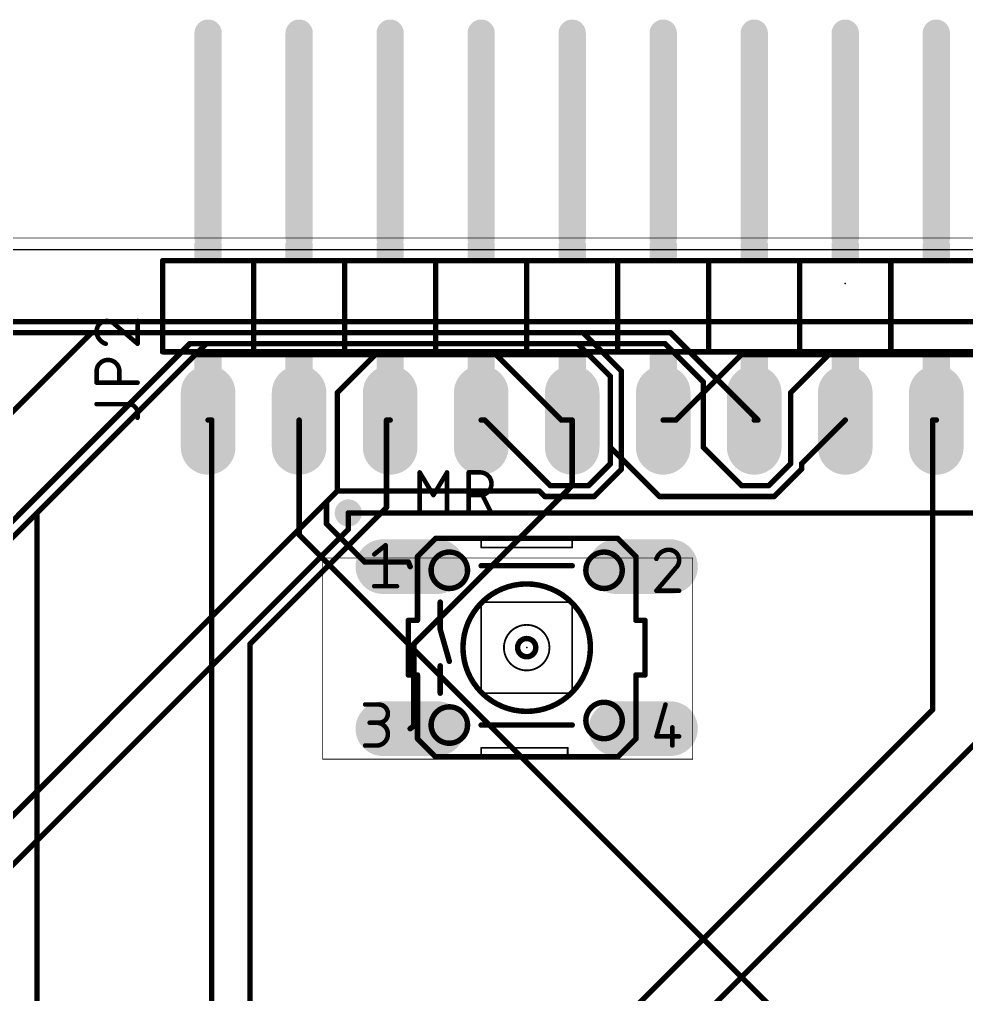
# Model space of a CAD drawing. Extents: x 8 to 150, y -13 to 106.
# Drawn here: x 102.69 to 129.11, y 79.22 to 106.43 of the extents above; entities that cross this region are included whole.
import ezdxf

# ---------------------------------------------------------------- set-up
doc = ezdxf.new("R2010")
doc.units = 0
for name, color, linetype in [('1', 22, 'CONTINUOUS'), ('16', 175, 'CONTINUOUS'), ('17', 82, 'CONTINUOUS'), ('18', 82, 'CONTINUOUS'), ('20', 30, 'CONTINUOUS'), ('21', 253, 'CONTINUOUS'), ('23', 7, 'CONTINUOUS'), ('25', 253, 'CONTINUOUS'), ('49', 253, 'CONTINUOUS'), ('51', 253, 'CONTINUOUS')]:
    doc.layers.add(name, color=color, linetype=linetype)

# ---------------------------------------------------------------- blocks, each defined once
blk = doc.blocks.new('RECT')
blk.add_solid([(-0.5, -0.5), (0.5, -0.5), (-0.5, 0.5), (0.5, 0.5)])
blk = doc.blocks.new('LONGP100')
at = {"const_width": 1}
blk.add_lwpolyline([(-0.5, 0), (0.5, 0)], dxfattribs=at)
at = {"const_width": 0.5}
for points in [[(-0.5, 0.25, 1), (-0.5, -0.25)], [(0.5, -0.25, 1), (0.5, 0.25)]]:
    blk.add_lwpolyline(points, format="xyb", dxfattribs=at)
blk = doc.blocks.new('ROUNDV')
at = {"const_width": 0.5}
blk.add_lwpolyline([(0, -0.25, 1), (0, 0.25, 1), (0, -0.25)], format="xyb", dxfattribs=at)

msp = doc.modelspace()

# ---------------------------------------------------------------- linework, layer by layer
at = {"layer": '1', "const_width": 0.1524}
for points in [[(29.2608, 97.9932), (135.3312, 97.9932)], [(104.6988, 97.6884), (93.726, 86.7156)], [(120.8532, 97.6884), (104.6988, 97.6884)], [(123.2916, 95.25), (120.8532, 97.6884)], [(97.8408, 87.3252), (107.8992, 97.3836)], [(107.8992, 97.3836), (120.7008, 97.3836)], [(120.7008, 97.3836), (121.7676, 96.3168)], [(111.5568, 96.012), (112.6236, 97.0788)], [(112.6236, 97.0788), (118.5672, 97.0788)], [(118.5672, 97.0788), (119.1768, 96.4692)], [(124.206, 96.012), (125.2728, 97.0788)], [(125.2728, 97.0788), (133.9596, 97.0788)], [(119.1768, 96.4692), (119.1768, 94.488)], [(121.7676, 96.3168), (121.7676, 94.488)], [(111.5568, 93.2688), (111.5568, 96.012)], [(124.206, 94.0308), (124.206, 96.012)], [(112.9284, 92.8116), (112.9284, 95.25)], [(112.9284, 95.25), (113.03, 95.25)], [(118.11, 95.25), (118.11, 93.4212)], [(123.2916, 95.25), (123.19, 95.25)], [(124.5108, 94.0308), (125.73, 95.25)], [(128.1684, 87.1728), (128.1684, 95.25)], [(128.1684, 95.25), (128.27, 95.25)], [(119.1768, 94.488), (120.5484, 93.1164)], [(121.7676, 94.488), (122.8344, 93.4212)], [(123.5964, 93.4212), (124.206, 94.0308)], [(123.7488, 93.1164), (124.5108, 93.8784)], [(124.5108, 93.8784), (124.5108, 94.0308)], [(87.1728, 68.8848), (111.5568, 93.2688)], [(118.11, 93.4212), (113.6904, 89.0016)], [(122.8344, 93.4212), (123.5964, 93.4212)], [(120.5484, 93.1164), (123.7488, 93.1164)], [(109.1184, 89.0016), (112.9284, 92.8116)], [(111.8616, 92.202), (111.8616, 92.6592)], [(99.6696, 80.01), (111.8616, 92.202)], [(109.1184, 57.3024), (109.1184, 89.0016)], [(113.6904, 89.0016), (113.6904, 86.7156)], [(114.3, 71.1708), (130.7592, 87.63)], [(109.728, 68.7324), (128.1684, 87.1728)], [(113.6904, 86.7156), (113.5888, 86.6394)]]:
    msp.add_lwpolyline(points, dxfattribs=at)
at = {"layer": '1', "const_width": 0.0762}
for points in [[(104.6988, 97.7265, 1), (104.6988, 97.6503)], [(104.7257, 97.6615, 1), (104.6719, 97.7153)], [(120.8801, 97.7153, 1), (120.8263, 97.6615)], [(120.8532, 97.6503, 1), (120.8532, 97.7265)], [(107.8992, 97.4217, 1), (107.8992, 97.3455)], [(107.9261, 97.3567, 1), (107.8723, 97.4105)], [(120.7277, 97.4105, 1), (120.6739, 97.3567)], [(120.7008, 97.3455, 1), (120.7008, 97.4217)], [(112.6236, 97.1169, 1), (112.6236, 97.0407)], [(112.6505, 97.0519, 1), (112.5967, 97.1057)], [(118.5941, 97.1057, 1), (118.5403, 97.0519)], [(118.5672, 97.0407, 1), (118.5672, 97.1169)], [(125.2728, 97.1169, 1), (125.2728, 97.0407)], [(125.2997, 97.0519, 1), (125.2459, 97.1057)], [(119.2149, 96.4692, 1), (119.1387, 96.4692)], [(119.1499, 96.4423, 1), (119.2037, 96.4961)], [(121.8057, 96.3168, 1), (121.7295, 96.3168)], [(121.7407, 96.2899, 1), (121.7945, 96.3437)], [(111.5949, 96.012, 1), (111.5187, 96.012)], [(111.5299, 96.0389, 1), (111.5837, 95.9851)], [(124.2441, 96.012, 1), (124.1679, 96.012)], [(124.1791, 96.0389, 1), (124.2329, 95.9851)], [(112.9665, 95.25, 1), (112.8903, 95.25)], [(112.9284, 95.2881, 1), (112.9284, 95.2119)], [(113.03, 95.2119, 1), (113.03, 95.2881)], [(118.1481, 95.25, 1), (118.0719, 95.25)], [(123.19, 95.2881, 1), (123.19, 95.2119)], [(123.2647, 95.2231, 1), (123.3185, 95.2769)], [(123.2916, 95.2119, 1), (123.2916, 95.2881)], [(125.7569, 95.2231, 1), (125.7031, 95.2769)], [(128.2065, 95.25, 1), (128.1303, 95.25)], [(128.1684, 95.2881, 1), (128.1684, 95.2119)], [(128.27, 95.2119, 1), (128.27, 95.2881)], [(119.1387, 94.488, 1), (119.2149, 94.488)], [(119.2037, 94.5149, 1), (119.1499, 94.4611)], [(121.7295, 94.488, 1), (121.8057, 94.488)], [(121.7945, 94.5149, 1), (121.7407, 94.4611)], [(124.1679, 94.0308, 1), (124.2441, 94.0308)], [(124.2329, 94.0039, 1), (124.1791, 94.0577)], [(124.5489, 94.0308, 1), (124.4727, 94.0308)], [(124.4727, 93.8784, 1), (124.5489, 93.8784)], [(124.4839, 94.0577, 1), (124.5377, 94.0039)], [(124.5377, 93.8515, 1), (124.4839, 93.9053)], [(111.5837, 93.2419, 1), (111.5299, 93.2957)], [(118.0719, 93.4212, 1), (118.1481, 93.4212)], [(118.1369, 93.3943, 1), (118.0831, 93.4481)], [(122.8344, 93.4593, 1), (122.8344, 93.3831)], [(122.8075, 93.3943, 1), (122.8613, 93.4481)], [(123.5695, 93.4481, 1), (123.6233, 93.3943)], [(123.5964, 93.3831, 1), (123.5964, 93.4593)], [(111.5187, 93.2688, 1), (111.5949, 93.2688)], [(120.5484, 93.1545, 1), (120.5484, 93.0783)], [(120.5215, 93.0895, 1), (120.5753, 93.1433)], [(123.7219, 93.1433, 1), (123.7757, 93.0895)], [(123.7488, 93.0783, 1), (123.7488, 93.1545)], [(112.8903, 92.8116, 1), (112.9665, 92.8116)], [(112.9553, 92.7847, 1), (112.9015, 92.8385)], [(111.8997, 92.6592, 1), (111.8235, 92.6592)], [(111.8235, 92.202, 1), (111.8997, 92.202)], [(111.8885, 92.1751, 1), (111.8347, 92.2289)], [(109.1565, 89.0016, 1), (109.0803, 89.0016)], [(109.0915, 89.0285, 1), (109.1453, 88.9747)], [(113.7285, 89.0016, 1), (113.6523, 89.0016)], [(113.6635, 89.0285, 1), (113.7173, 88.9747)], [(128.1303, 87.1728, 1), (128.2065, 87.1728)], [(128.1953, 87.1459, 1), (128.1415, 87.1997)], [(113.7133, 86.6851, 1), (113.6675, 86.7461)], [(113.5659, 86.6699, 1), (113.6117, 86.6089)], [(113.6523, 86.7156, 1), (113.7285, 86.7156)]]:
    msp.add_lwpolyline(points, format="xyb", dxfattribs=at)
at = {"layer": '16', "const_width": 0.1524}
for points in [[(23.9268, 97.6884), (118.4148, 97.6884)], [(118.4148, 97.6884), (119.4816, 96.6216)], [(99.06, 89.0016), (107.442, 97.3836)], [(107.442, 97.3836), (118.2624, 97.3836)], [(118.2624, 97.3836), (119.1768, 96.4692)], [(103.1748, 92.6592), (107.5944, 97.0788)], [(107.5944, 97.0788), (115.9764, 97.0788)], [(115.9764, 97.0788), (117.8052, 95.25)], [(122.8344, 97.0788), (121.0056, 95.25)], [(143.8656, 97.0788), (122.8344, 97.0788)], [(119.4816, 96.6216), (119.4816, 93.8784)], [(119.1768, 96.4692), (119.1768, 94.0308)], [(108.0516, 95.25), (107.95, 95.25)], [(108.0516, 70.7136), (108.0516, 95.25)], [(110.49, 92.0496), (110.49, 95.25)], [(115.6716, 95.25), (115.57, 95.25)], [(117.5004, 93.4212), (115.6716, 95.25)], [(117.8052, 95.25), (118.11, 95.25)], [(121.0056, 95.25), (120.65, 95.25)], [(119.1768, 94.0308), (118.5672, 93.4212)], [(119.4816, 93.8784), (118.7196, 93.1164)], [(111.5568, 93.2688), (111.252, 92.964)], [(117.1956, 93.2688), (111.5568, 93.2688)], [(117.348, 93.1164), (117.1956, 93.2688)], [(118.5672, 93.4212), (117.5004, 93.4212)], [(111.252, 92.964), (111.252, 92.3544)], [(118.7196, 93.1164), (117.348, 93.1164)], [(103.1748, 72.9996), (103.1748, 92.6592)], [(111.8616, 92.6592), (140.8176, 92.6592)], [(111.252, 92.3544), (112.3188, 91.2876)], [(131.3688, 71.1708), (110.49, 92.0496)], [(112.3188, 91.2876), (113.538, 91.2876)], [(113.538, 91.2876), (113.5888, 91.1606)]]:
    msp.add_lwpolyline(points, dxfattribs=at)
at = {"layer": '16', "const_width": 0.0762}
for points in [[(118.4417, 97.7153, 1), (118.3879, 97.6615)], [(118.4148, 97.6503, 1), (118.4148, 97.7265)], [(107.442, 97.4217, 1), (107.442, 97.3455)], [(107.4689, 97.3567, 1), (107.4151, 97.4105)], [(118.2893, 97.4105, 1), (118.2355, 97.3567)], [(118.2624, 97.3455, 1), (118.2624, 97.4217)], [(107.5944, 97.1169, 1), (107.5944, 97.0407)], [(107.6213, 97.0519, 1), (107.5675, 97.1057)], [(116.0033, 97.1057, 1), (115.9495, 97.0519)], [(115.9764, 97.0407, 1), (115.9764, 97.1169)], [(122.8344, 97.1169, 1), (122.8344, 97.0407)], [(122.8613, 97.0519, 1), (122.8075, 97.1057)], [(119.5197, 96.6216, 1), (119.4435, 96.6216)], [(119.4547, 96.5947, 1), (119.5085, 96.6485)], [(119.2149, 96.4692, 1), (119.1387, 96.4692)], [(119.1499, 96.4423, 1), (119.2037, 96.4961)], [(107.95, 95.2881, 1), (107.95, 95.2119)], [(108.0897, 95.25, 1), (108.0135, 95.25)], [(108.0516, 95.2119, 1), (108.0516, 95.2881)], [(110.5281, 95.25, 1), (110.4519, 95.25)], [(115.57, 95.2881, 1), (115.57, 95.2119)], [(115.6985, 95.2769, 1), (115.6447, 95.2231)], [(115.6716, 95.2119, 1), (115.6716, 95.2881)], [(117.8052, 95.2881, 1), (117.8052, 95.2119)], [(117.7783, 95.2231, 1), (117.8321, 95.2769)], [(118.11, 95.2119, 1), (118.11, 95.2881)], [(120.65, 95.2881, 1), (120.65, 95.2119)], [(120.9787, 95.2769, 1), (121.0325, 95.2231)], [(121.0056, 95.2119, 1), (121.0056, 95.2881)], [(119.1387, 94.0308, 1), (119.2149, 94.0308)], [(119.2037, 94.0039, 1), (119.1499, 94.0577)], [(119.4435, 93.8784, 1), (119.5197, 93.8784)], [(119.5085, 93.8515, 1), (119.4547, 93.9053)], [(111.5568, 93.3069, 1), (111.5568, 93.2307)], [(111.5837, 93.2419, 1), (111.5299, 93.2957)], [(117.2225, 93.2957, 1), (117.1687, 93.2419)], [(117.1956, 93.2307, 1), (117.1956, 93.3069)], [(117.5004, 93.4593, 1), (117.5004, 93.3831)], [(117.4735, 93.3943, 1), (117.5273, 93.4481)], [(118.5403, 93.4481, 1), (118.5941, 93.3943)], [(118.5672, 93.3831, 1), (118.5672, 93.4593)], [(111.2901, 92.964, 1), (111.2139, 92.964)], [(117.348, 93.1545, 1), (117.348, 93.0783)], [(117.3211, 93.0895, 1), (117.3749, 93.1433)], [(118.6927, 93.1433, 1), (118.7465, 93.0895)], [(118.7196, 93.0783, 1), (118.7196, 93.1545)], [(111.2251, 92.9909, 1), (111.2789, 92.9371)], [(103.2129, 92.6592, 1), (103.1367, 92.6592)], [(103.1479, 92.6861, 1), (103.2017, 92.6323)], [(111.8616, 92.6973, 1), (111.8616, 92.6211)], [(111.2139, 92.3544, 1), (111.2901, 92.3544)], [(111.2789, 92.3813, 1), (111.2251, 92.3275)], [(110.4519, 92.0496, 1), (110.5281, 92.0496)], [(110.5169, 92.0765, 1), (110.4631, 92.0227)], [(112.3188, 91.3257, 1), (112.3188, 91.2495)], [(112.2919, 91.2607, 1), (112.3457, 91.3145)], [(113.5734, 91.3017, 1), (113.5026, 91.2735)], [(113.538, 91.2495, 1), (113.538, 91.3257)], [(113.5534, 91.1465, 1), (113.6242, 91.1747)]]:
    msp.add_lwpolyline(points, format="xyb", dxfattribs=at)
at = {"layer": '20', "const_width": 0.025}
msp.add_lwpolyline([(147.988, 100.33), (11.1709, 100.33)], dxfattribs=at)
at = {"layer": '21'}
for points, const_width in [([(107.95, 106.045), (107.95, 100.33)], 0.762), ([(110.49, 106.045), (110.49, 100.33)], 0.762), ([(113.03, 106.045), (113.03, 100.33)], 0.762), ([(115.57, 106.045), (115.57, 100.33)], 0.762), ([(118.11, 106.045), (118.11, 100.33)], 0.762), ([(120.65, 106.045), (120.65, 100.33)], 0.762), ([(123.19, 106.045), (123.19, 100.33)], 0.762), ([(125.73, 106.045), (125.73, 100.33)], 0.762), ([(128.27, 106.045), (128.27, 100.33)], 0.762), ([(109.22, 99.695), (106.68, 99.695)], 0.1524), ([(106.68, 99.695), (106.68, 97.155)], 0.1524), ([(109.22, 97.155), (109.22, 99.695)], 0.1524), ([(111.76, 99.695), (109.22, 99.695)], 0.1524), ([(111.76, 97.155), (111.76, 99.695)], 0.1524), ([(114.3, 99.695), (111.76, 99.695)], 0.1524), ([(114.3, 97.155), (114.3, 99.695)], 0.1524), ([(116.84, 99.695), (114.3, 99.695)], 0.1524), ([(116.84, 97.155), (116.84, 99.695)], 0.1524), ([(119.38, 99.695), (116.84, 99.695)], 0.1524), ([(119.38, 97.155), (119.38, 99.695)], 0.1524), ([(121.92, 99.695), (119.38, 99.695)], 0.1524), ([(121.92, 97.155), (121.92, 99.695)], 0.1524), ([(124.46, 99.695), (121.92, 99.695)], 0.1524), ([(124.46, 97.155), (124.46, 99.695)], 0.1524), ([(127, 99.695), (124.46, 99.695)], 0.1524), ([(127, 97.155), (127, 99.695)], 0.1524), ([(129.54, 99.695), (127, 99.695)], 0.1524), ([(106.68, 97.155), (109.22, 97.155)], 0.1524), ([(109.22, 97.155), (111.76, 97.155)], 0.1524), ([(111.76, 97.155), (114.3, 97.155)], 0.1524), ([(114.3, 97.155), (116.84, 97.155)], 0.1524), ([(116.84, 97.155), (119.38, 97.155)], 0.1524), ([(119.38, 97.155), (121.92, 97.155)], 0.1524), ([(121.92, 97.155), (124.46, 97.155)], 0.1524), ([(124.46, 97.155), (127, 97.155)], 0.1524), ([(127, 97.155), (129.54, 97.155)], 0.1524), ([(115.57, 91.948), (114.681, 91.948)], 0.1524), ([(118.11, 91.948), (115.57, 91.948)], 0.1524), ([(115.57, 91.948), (115.57, 91.694)], 0.0508), ([(118.999, 91.948), (118.11, 91.948)], 0.1524), ([(118.11, 91.694), (118.11, 91.948)], 0.0508), ([(118.11, 91.694), (115.57, 91.694)], 0.0508), ([(113.792, 89.662), (113.792, 89.916)], 0.1524), ([(119.888, 89.662), (119.888, 89.916)], 0.1524), ([(113.538, 89.662), (113.792, 89.662)], 0.1524), ([(113.538, 89.662), (113.538, 88.138)], 0.1524), ([(119.888, 89.662), (120.142, 89.662)], 0.1524), ([(120.142, 88.138), (120.142, 89.662)], 0.1524), ([(113.792, 88.138), (113.538, 88.138)], 0.1524), ([(113.792, 88.138), (113.792, 87.884)], 0.1524), ([(120.142, 88.138), (119.888, 88.138)], 0.1524), ([(119.888, 88.138), (119.888, 87.884)], 0.1524), ([(117.983, 86.106), (115.57, 86.106)], 0.0508), ([(115.57, 86.106), (115.57, 85.852)], 0.0508), ([(117.983, 86.106), (117.983, 85.852)], 0.0508), ([(114.681, 85.852), (115.57, 85.852)], 0.1524), ([(115.57, 85.852), (117.983, 85.852)], 0.1524), ([(117.983, 85.852), (118.999, 85.852)], 0.1524)]:
    msp.add_lwpolyline(points, dxfattribs=dict(at, const_width=const_width))
for points, const_width in [([(108.1405, 106.045, 1), (107.7595, 106.045)], 0.381), ([(110.6805, 106.045, 1), (110.2995, 106.045)], 0.381), ([(113.2205, 106.045, 1), (112.8395, 106.045)], 0.381), ([(115.7605, 106.045, 1), (115.3795, 106.045)], 0.381), ([(118.3005, 106.045, 1), (117.9195, 106.045)], 0.381), ([(120.8405, 106.045, 1), (120.4595, 106.045)], 0.381), ([(123.3805, 106.045, 1), (122.9995, 106.045)], 0.381), ([(125.9205, 106.045, 1), (125.5395, 106.045)], 0.381), ([(128.4605, 106.045, 1), (128.0795, 106.045)], 0.381), ([(107.7595, 100.33, 1), (108.1405, 100.33)], 0.381), ([(110.2995, 100.33, 1), (110.6805, 100.33)], 0.381), ([(112.8395, 100.33, 1), (113.2205, 100.33)], 0.381), ([(115.3795, 100.33, 1), (115.7605, 100.33)], 0.381), ([(117.9195, 100.33, 1), (118.3005, 100.33)], 0.381), ([(120.4595, 100.33, 1), (120.8405, 100.33)], 0.381), ([(122.9995, 100.33, 1), (123.3805, 100.33)], 0.381), ([(125.5395, 100.33, 1), (125.9205, 100.33)], 0.381), ([(128.0795, 100.33, 1), (128.4605, 100.33)], 0.381), ([(106.68, 99.7331, 1), (106.68, 99.6569)], 0.0762), ([(106.7181, 99.695, 1), (106.6419, 99.695)], 0.0762), ([(109.2581, 99.695, 1), (109.1819, 99.695)], 0.0762), ([(109.22, 99.7331, 1), (109.22, 99.6569)], 0.0762), ([(109.22, 99.6569, 1), (109.22, 99.7331)], 0.0762), ([(111.7981, 99.695, 1), (111.7219, 99.695)], 0.0762), ([(111.76, 99.7331, 1), (111.76, 99.6569)], 0.0762), ([(111.76, 99.6569, 1), (111.76, 99.7331)], 0.0762), ([(114.3381, 99.695, 1), (114.2619, 99.695)], 0.0762), ([(114.3, 99.7331, 1), (114.3, 99.6569)], 0.0762), ([(114.3, 99.6569, 1), (114.3, 99.7331)], 0.0762), ([(116.8781, 99.695, 1), (116.8019, 99.695)], 0.0762), ([(116.84, 99.7331, 1), (116.84, 99.6569)], 0.0762), ([(116.84, 99.6569, 1), (116.84, 99.7331)], 0.0762), ([(119.4181, 99.695, 1), (119.3419, 99.695)], 0.0762), ([(119.38, 99.7331, 1), (119.38, 99.6569)], 0.0762), ([(119.38, 99.6569, 1), (119.38, 99.7331)], 0.0762), ([(121.9581, 99.695, 1), (121.8819, 99.695)], 0.0762), ([(121.92, 99.7331, 1), (121.92, 99.6569)], 0.0762), ([(121.92, 99.6569, 1), (121.92, 99.7331)], 0.0762), ([(124.4981, 99.695, 1), (124.4219, 99.695)], 0.0762), ([(124.46, 99.7331, 1), (124.46, 99.6569)], 0.0762), ([(124.46, 99.6569, 1), (124.46, 99.7331)], 0.0762), ([(127.0381, 99.695, 1), (126.9619, 99.695)], 0.0762), ([(127, 99.7331, 1), (127, 99.6569)], 0.0762), ([(127, 99.6569, 1), (127, 99.7331)], 0.0762), ([(106.68, 97.1931, 1), (106.68, 97.1169)], 0.0762), ([(106.6419, 97.155, 1), (106.7181, 97.155)], 0.0762), ([(109.22, 97.1931, 1), (109.22, 97.1169)], 0.0762), ([(109.1819, 97.155, 1), (109.2581, 97.155)], 0.0762), ([(109.22, 97.1169, 1), (109.22, 97.1931)], 0.0762), ([(111.76, 97.1931, 1), (111.76, 97.1169)], 0.0762), ([(111.7219, 97.155, 1), (111.7981, 97.155)], 0.0762), ([(111.76, 97.1169, 1), (111.76, 97.1931)], 0.0762), ([(114.3, 97.1931, 1), (114.3, 97.1169)], 0.0762), ([(114.2619, 97.155, 1), (114.3381, 97.155)], 0.0762), ([(114.3, 97.1169, 1), (114.3, 97.1931)], 0.0762), ([(116.84, 97.1931, 1), (116.84, 97.1169)], 0.0762), ([(116.8019, 97.155, 1), (116.8781, 97.155)], 0.0762), ([(116.84, 97.1169, 1), (116.84, 97.1931)], 0.0762), ([(119.38, 97.1931, 1), (119.38, 97.1169)], 0.0762), ([(119.3419, 97.155, 1), (119.4181, 97.155)], 0.0762), ([(119.38, 97.1169, 1), (119.38, 97.1931)], 0.0762), ([(121.92, 97.1931, 1), (121.92, 97.1169)], 0.0762), ([(121.8819, 97.155, 1), (121.9581, 97.155)], 0.0762), ([(121.92, 97.1169, 1), (121.92, 97.1931)], 0.0762), ([(124.46, 97.1931, 1), (124.46, 97.1169)], 0.0762), ([(124.4219, 97.155, 1), (124.4981, 97.155)], 0.0762), ([(124.46, 97.1169, 1), (124.46, 97.1931)], 0.0762), ([(127, 97.1931, 1), (127, 97.1169)], 0.0762), ([(126.9619, 97.155, 1), (127.0381, 97.155)], 0.0762), ([(127, 97.1169, 1), (127, 97.1931)], 0.0762), ([(114.681, 91.9861, 1), (114.681, 91.9099)], 0.0762), ([(115.57, 91.9861, 1), (115.57, 91.9099)], 0.0762), ([(115.57, 91.9099, 1), (115.57, 91.9861)], 0.0762), ([(115.5827, 91.948, 1), (115.5573, 91.948)], 0.0254), ([(118.11, 91.9861, 1), (118.11, 91.9099)], 0.0762), ([(118.11, 91.9099, 1), (118.11, 91.9861)], 0.0762), ([(118.1227, 91.948, 1), (118.0973, 91.948)], 0.0254), ([(118.999, 91.9099, 1), (118.999, 91.9861)], 0.0762), ([(115.57, 91.7067, 1), (115.57, 91.6813)], 0.0254), ([(115.5573, 91.694, 1), (115.5827, 91.694)], 0.0254), ([(118.0973, 91.694, 1), (118.1227, 91.694)], 0.0254), ([(118.11, 91.6813, 1), (118.11, 91.7067)], 0.0254), ([(116.84, 87.122, 1), (116.84, 90.678, 1), (116.84, 87.122)], 0.1524), ([(113.8301, 89.916, 1), (113.7539, 89.916)], 0.0762), ([(119.9261, 89.916, 1), (119.8499, 89.916)], 0.0762), ([(113.538, 89.7001, 1), (113.538, 89.6239)], 0.0762), ([(113.5761, 89.662, 1), (113.4999, 89.662)], 0.0762), ([(113.7539, 89.662, 1), (113.8301, 89.662)], 0.0762), ([(113.792, 89.6239, 1), (113.792, 89.7001)], 0.0762), ([(119.888, 89.7001, 1), (119.888, 89.6239)], 0.0762), ([(119.8499, 89.662, 1), (119.9261, 89.662)], 0.0762), ([(120.1801, 89.662, 1), (120.1039, 89.662)], 0.0762), ([(120.142, 89.6239, 1), (120.142, 89.7001)], 0.0762), ([(116.84, 88.646, 1), (116.84, 89.154, 1), (116.84, 88.646)], 0.1524), ([(113.538, 88.1761, 1), (113.538, 88.0999)], 0.0762), ([(113.4999, 88.138, 1), (113.5761, 88.138)], 0.0762), ([(113.8301, 88.138, 1), (113.7539, 88.138)], 0.0762), ([(113.792, 88.0999, 1), (113.792, 88.1761)], 0.0762), ([(119.888, 88.1761, 1), (119.888, 88.0999)], 0.0762), ([(119.9261, 88.138, 1), (119.8499, 88.138)], 0.0762), ([(120.1039, 88.138, 1), (120.1801, 88.138)], 0.0762), ([(120.142, 88.0999, 1), (120.142, 88.1761)], 0.0762), ([(113.7539, 87.884, 1), (113.8301, 87.884)], 0.0762), ([(119.8499, 87.884, 1), (119.9261, 87.884)], 0.0762), ([(115.57, 86.1187, 1), (115.57, 86.0933)], 0.0254), ([(115.5827, 86.106, 1), (115.5573, 86.106)], 0.0254), ([(117.9957, 86.106, 1), (117.9703, 86.106)], 0.0254), ([(117.983, 86.0933, 1), (117.983, 86.1187)], 0.0254), ([(114.681, 85.8901, 1), (114.681, 85.8139)], 0.0762), ([(115.57, 85.8901, 1), (115.57, 85.8139)], 0.0762), ([(115.57, 85.8139, 1), (115.57, 85.8901)], 0.0762), ([(115.5573, 85.852, 1), (115.5827, 85.852)], 0.0254), ([(117.983, 85.8901, 1), (117.983, 85.8139)], 0.0762), ([(117.983, 85.8139, 1), (117.983, 85.8901)], 0.0762), ([(117.9703, 85.852, 1), (117.9957, 85.852)], 0.0254), ([(118.999, 85.8139, 1), (118.999, 85.8901)], 0.0762)]:
    msp.add_lwpolyline(points, format="xyb", dxfattribs=dict(at, const_width=const_width))
at = {"layer": '23'}
for p in [(125.73, 99.06), (116.84, 88.9)]:
    msp.add_point(p, dxfattribs=at)
at = {"layer": '25'}
for points, const_width in [([(105.1243, 98.0134, 0.4142), (104.8385, 97.7276)], 0.127), ([(105.1242, 98.0451, 1), (105.1243, 97.9816)], 0.0635), ([(105.3465, 97.9181, 0.2053), (105.1243, 98.0134)], 0.127), ([(105.1243, 97.9816, 1), (105.1243, 98.0451)], 0.0635), ([(105.3671, 97.9423, 1), (105.3259, 97.8939)], 0.0635), ([(105.3235, 97.8962, 1), (105.3695, 97.94)], 0.0635), ([(106.0133, 98.0134, 1), (105.9498, 98.0134)], 0.0635), ([(104.8385, 97.7276, 0.3252), (105.0925, 97.3784)], 0.127), ([(104.8703, 97.7276, 1), (104.8068, 97.7276)], 0.0635), ([(104.8068, 97.7276, 1), (104.8703, 97.7276)], 0.0635), ([(105.0827, 97.3482, 1), (105.1023, 97.4086)], 0.0635), ([(105.9498, 97.3784, 1), (106.0133, 97.3784)], 0.0635), ([(105.9609, 97.3542, 1), (106.0021, 97.4026)], 0.0635), ([(105.4735, 96.61, 1), (104.8385, 96.61)], 0.127), ([(104.8703, 96.61, 1), (104.8068, 96.61)], 0.0635), ([(104.8068, 96.61, 1), (104.8703, 96.61)], 0.0635), ([(105.5053, 96.61, 1), (105.4417, 96.61)], 0.0635), ([(105.4417, 96.61, 1), (105.5053, 96.61)], 0.0635), ([(104.8385, 96.3243, 1), (104.8385, 96.2608)], 0.0635), ([(104.8068, 96.2925, 1), (104.8703, 96.2925)], 0.0635), ([(105.4417, 96.2925, 1), (105.5053, 96.2925)], 0.0635), ([(105.9815, 96.2608, 1), (105.9815, 96.3243)], 0.0635), ([(104.8385, 95.7263, 1), (104.8385, 95.6628)], 0.0635), ([(105.9815, 95.4405, 0.4142), (105.7275, 95.6945)], 0.127), ([(105.7275, 95.7263, 1), (105.7275, 95.6628)], 0.0635), ([(105.7275, 95.6628, 1), (105.7275, 95.7263)], 0.0635), ([(106.0133, 95.4405, 1), (105.9498, 95.4405)], 0.0635), ([(105.9498, 95.4405, 1), (106.0133, 95.4405)], 0.0635), ([(105.9498, 95.3135, 1), (106.0133, 95.3135)], 0.0635), ([(113.8827, 93.8058, 1), (113.8283, 93.7732)], 0.0635), ([(113.8873, 93.7895, 1), (113.8238, 93.7895)], 0.0635), ([(114.6493, 93.7895, 1), (114.5858, 93.7895)], 0.0635), ([(114.6447, 93.7732, 1), (114.5903, 93.8058)], 0.0635), ([(115.2544, 93.7895, 1), (115.1909, 93.7895)], 0.0635), ([(115.2227, 93.8213, 1), (115.2227, 93.7578)], 0.0635), ([(115.5402, 93.1545, 1), (115.5402, 93.7895)], 0.127), ([(115.5402, 93.8213, 1), (115.5402, 93.7578)], 0.0635), ([(115.5402, 93.7578, 1), (115.5402, 93.8213)], 0.0635), ([(114.2093, 93.1708, 1), (114.2637, 93.1382)], 0.0635), ([(114.2093, 93.1382, 1), (114.2637, 93.1708)], 0.0635), ([(115.2227, 93.1863, 1), (115.2227, 93.1227)], 0.0635), ([(115.5402, 93.1863, 1), (115.5402, 93.1227)], 0.0635), ([(115.5402, 93.1227, 1), (115.5402, 93.1863)], 0.0635), ([(115.6321, 93.1687, 1), (115.5753, 93.1403)], 0.0635), ([(113.8238, 92.6465, 1), (113.8873, 92.6465)], 0.0635), ([(114.5858, 92.6465, 1), (114.6493, 92.6465)], 0.0635), ([(115.1909, 92.6465, 1), (115.2544, 92.6465)], 0.0635), ([(115.8293, 92.6323, 1), (115.8861, 92.6607)], 0.0635)]:
    msp.add_lwpolyline(points, format="xyb", dxfattribs=dict(at, const_width=const_width))
at = {"layer": '25', "const_width": 0.127}
for points in [[(105.3465, 97.9181), (105.9815, 97.3784)], [(105.9815, 97.3784), (105.9815, 98.0134)], [(104.8385, 96.2925), (104.8385, 96.61)], [(105.4735, 96.61), (105.4735, 96.2925)], [(105.9815, 96.2925), (104.8385, 96.2925)], [(104.8385, 95.6945), (105.7275, 95.6945)], [(105.9815, 95.4405), (105.9815, 95.3135)], [(113.8555, 92.6465), (113.8555, 93.7895)], [(113.8555, 93.7895), (114.2365, 93.1545)], [(114.2365, 93.1545), (114.6175, 93.7895)], [(114.6175, 93.7895), (114.6175, 92.6465)], [(115.2227, 92.6465), (115.2227, 93.7895)], [(115.2227, 93.7895), (115.5402, 93.7895)], [(115.5402, 93.1545), (115.2227, 93.1545)], [(115.8577, 92.6465), (115.6037, 93.1545)]]:
    msp.add_lwpolyline(points, dxfattribs=at)
at = {"layer": '49'}
msp.add_line((149.84, 100), (7.62, 100), dxfattribs=at)
at = {"layer": '49', "const_width": 0.025}
for points in [[(111.1453, 85.7885), (111.1453, 91.4019)], [(111.1453, 91.4019), (121.4704, 91.4019)], [(121.4704, 91.4019), (121.4704, 85.7885)], [(121.4704, 85.7885), (111.1453, 85.7885)]]:
    msp.add_lwpolyline(points, dxfattribs=at)
at = {"layer": '49', "const_width": 0.0125}
for points in [[(111.1516, 91.4019, 1), (111.1391, 91.4019)], [(111.1453, 91.4081, 1), (111.1453, 91.3957)], [(121.4767, 91.4019, 1), (121.4642, 91.4019)], [(121.4704, 91.3957, 1), (121.4704, 91.4081)], [(111.1453, 85.7947, 1), (111.1453, 85.7823)], [(111.1391, 85.7885, 1), (111.1516, 85.7885)], [(121.4642, 85.7885, 1), (121.4767, 85.7885)], [(121.4704, 85.7823, 1), (121.4704, 85.7947)]]:
    msp.add_lwpolyline(points, format="xyb", dxfattribs=at)
at = {"layer": '51'}
for points, const_width in [([(114.3, 91.948), (113.792, 91.44)], 0.1524), ([(114.3, 91.948), (114.681, 91.948)], 0.1524), ([(119.38, 91.948), (118.999, 91.948)], 0.1524), ([(119.888, 91.44), (119.38, 91.948)], 0.1524), ([(112.5855, 91.5035), (112.903, 91.7575)], 0.127), ([(112.903, 91.7575), (112.903, 90.6145)], 0.127), ([(113.792, 91.44), (113.792, 89.916)], 0.1524), ([(119.888, 89.916), (119.888, 91.44)], 0.1524), ([(118.11, 91.186), (115.57, 91.186)], 0.1524), ([(120.9993, 91.1225), (120.4595, 90.4875)], 0.127), ([(112.5855, 90.6145), (113.2205, 90.6145)], 0.127), ([(120.4595, 90.4875), (121.0945, 90.4875)], 0.127), ([(114.427, 90.17), (114.427, 89.408)], 0.1524), ([(115.57, 90.17), (115.57, 87.63)], 0.0508), ([(115.57, 90.17), (118.11, 90.17)], 0.0508), ([(118.11, 87.63), (118.11, 90.17)], 0.0508), ([(114.427, 89.408), (114.681, 88.519)], 0.1524), ([(114.427, 88.392), (114.427, 87.63)], 0.1524), ([(113.792, 86.36), (113.792, 87.884)], 0.1524), ([(119.888, 86.36), (119.888, 87.884)], 0.1524), ([(118.11, 87.63), (115.57, 87.63)], 0.0508), ([(112.3315, 87.3125), (112.7125, 87.3125)], 0.127), ([(120.7135, 87.3125), (120.4595, 86.4235)], 0.127), ([(112.7125, 86.8045), (112.4585, 86.8045)], 0.127), ([(115.57, 86.741), (118.11, 86.741)], 0.1524), ([(120.904, 86.6775), (120.904, 86.1695)], 0.127), ([(114.3, 85.852), (113.792, 86.36)], 0.1524), ([(119.38, 85.852), (119.888, 86.36)], 0.1524), ([(120.4595, 86.4235), (121.0945, 86.4235)], 0.127), ([(112.3315, 86.1695), (112.649, 86.1695)], 0.127), ([(114.3, 85.852), (114.681, 85.852)], 0.1524), ([(119.38, 85.852), (118.999, 85.852)], 0.1524)]:
    msp.add_lwpolyline(points, dxfattribs=dict(at, const_width=const_width))
for points, const_width in [([(114.3, 91.9861, 1), (114.3, 91.9099)], 0.0762), ([(114.3269, 91.9211, 1), (114.2731, 91.9749)], 0.0762), ([(114.681, 91.9099, 1), (114.681, 91.9861)], 0.0762), ([(118.999, 91.9861, 1), (118.999, 91.9099)], 0.0762), ([(119.4069, 91.9749, 1), (119.3531, 91.9211)], 0.0762), ([(119.38, 91.9099, 1), (119.38, 91.9861)], 0.0762), ([(112.9348, 91.7575, 1), (112.8713, 91.7575)], 0.0635), ([(112.9228, 91.7327, 1), (112.8832, 91.7823)], 0.0635), ([(120.8088, 91.6305, 0.3252), (120.4595, 91.3765)], 0.127), ([(120.8088, 91.6623, 1), (120.8088, 91.5987)], 0.0635), ([(121.0945, 91.3448, 0.4142), (120.8088, 91.6305)], 0.127), ([(120.8087, 91.5987, 1), (120.8088, 91.6623)], 0.0635), ([(112.5657, 91.5283, 1), (112.6053, 91.4787)], 0.0635), ([(113.8301, 91.44, 1), (113.7539, 91.44)], 0.0762), ([(113.7651, 91.4669, 1), (113.8189, 91.4131)], 0.0762), ([(114.681, 90.551, 1), (114.681, 91.567, 1), (114.681, 90.551)], 0.1524), ([(118.999, 90.551, 1), (118.999, 91.567, 1), (118.999, 90.551)], 0.1524), ([(119.9261, 91.44, 1), (119.8499, 91.44)], 0.0762), ([(119.8611, 91.4131, 1), (119.9149, 91.4669)], 0.0762), ([(120.4293, 91.3863, 1), (120.4897, 91.3667)], 0.0635), ([(120.9993, 91.1225, 0.2053), (121.0945, 91.3448)], 0.127), ([(121.1262, 91.3448, 1), (121.0628, 91.3447)], 0.0635), ([(115.57, 91.2241, 1), (115.57, 91.1479)], 0.0762), ([(118.11, 91.1479, 1), (118.11, 91.2241)], 0.0762), ([(120.9774, 91.1455, 1), (121.0211, 91.0995)], 0.0635), ([(121.0234, 91.1019, 1), (120.9751, 91.1431)], 0.0635), ([(121.0628, 91.3448, 1), (121.1263, 91.3448)], 0.0635), ([(112.5855, 90.6463, 1), (112.5855, 90.5828)], 0.0635), ([(112.8713, 90.6145, 1), (112.9348, 90.6145)], 0.0635), ([(113.2205, 90.5828, 1), (113.2205, 90.6463)], 0.0635), ([(120.4595, 90.5193, 1), (120.4595, 90.4558)], 0.0635), ([(120.4353, 90.5081, 1), (120.4837, 90.4669)], 0.0635), ([(121.0945, 90.4558, 1), (121.0945, 90.5193)], 0.0635), ([(114.4651, 90.17, 1), (114.3889, 90.17)], 0.0762), ([(115.5827, 90.17, 1), (115.5573, 90.17)], 0.0254), ([(115.57, 90.1827, 1), (115.57, 90.1573)], 0.0254), ([(118.1227, 90.17, 1), (118.0973, 90.17)], 0.0254), ([(118.11, 90.1573, 1), (118.11, 90.1827)], 0.0254), ([(113.7539, 89.916, 1), (113.8301, 89.916)], 0.0762), ([(119.8499, 89.916, 1), (119.9261, 89.916)], 0.0762), ([(116.84, 88.265, 1), (116.84, 89.535, 1), (116.84, 88.265)], 0.0508), ([(114.4636, 89.4185, 1), (114.3904, 89.3975)], 0.0762), ([(114.3889, 89.408, 1), (114.4651, 89.408)], 0.0762), ([(114.4651, 88.392, 1), (114.3889, 88.392)], 0.0762), ([(114.6444, 88.5085, 1), (114.7176, 88.5295)], 0.0762), ([(113.8301, 87.884, 1), (113.7539, 87.884)], 0.0762), ([(119.9261, 87.884, 1), (119.8499, 87.884)], 0.0762), ([(114.3889, 87.63, 1), (114.4651, 87.63)], 0.0762), ([(115.57, 87.6427, 1), (115.57, 87.6173)], 0.0254), ([(115.5573, 87.63, 1), (115.5827, 87.63)], 0.0254), ([(118.0973, 87.63, 1), (118.1227, 87.63)], 0.0254), ([(118.11, 87.6173, 1), (118.11, 87.6427)], 0.0254), ([(112.3315, 87.3443, 1), (112.3315, 87.2807)], 0.0635), ([(112.7125, 87.3443, 1), (112.7125, 87.2807)], 0.0635), ([(112.7125, 86.8045, 1), (112.7125, 87.3125)], 0.127), ([(112.7125, 87.2807, 1), (112.7125, 87.3443)], 0.0635), ([(114.681, 86.233, 1), (114.681, 87.249, 1), (114.681, 86.233)], 0.1524), ([(118.999, 86.36, 1), (118.999, 87.376, 1), (118.999, 86.36)], 0.1524), ([(120.744, 87.3038, 1), (120.683, 87.3212)], 0.0635), ([(112.4585, 86.8363, 1), (112.4585, 86.7728)], 0.0635), ([(112.649, 86.1695, 1), (112.649, 86.8045)], 0.127), ([(112.649, 86.8363, 1), (112.649, 86.7728)], 0.0635), ([(112.7125, 86.8363, 1), (112.7125, 86.7728)], 0.0635), ([(112.7125, 86.7728, 1), (112.7125, 86.8363)], 0.0635), ([(115.57, 86.7791, 1), (115.57, 86.7029)], 0.0762), ([(118.11, 86.7029, 1), (118.11, 86.7791)], 0.0762), ([(120.9358, 86.6775, 1), (120.8723, 86.6775)], 0.0635), ([(113.7539, 86.36, 1), (113.8301, 86.36)], 0.0762), ([(113.8189, 86.3869, 1), (113.7651, 86.3331)], 0.0762), ([(119.8499, 86.36, 1), (119.9261, 86.36)], 0.0762), ([(119.9149, 86.3331, 1), (119.8611, 86.3869)], 0.0762), ([(120.4595, 86.4553, 1), (120.4595, 86.3918)], 0.0635), ([(120.429, 86.4322, 1), (120.49, 86.4148)], 0.0635), ([(121.0945, 86.3918, 1), (121.0945, 86.4553)], 0.0635), ([(112.3315, 86.2013, 1), (112.3315, 86.1377)], 0.0635), ([(112.649, 86.2013, 1), (112.649, 86.1377)], 0.0635), ([(112.649, 86.1377, 1), (112.649, 86.2013)], 0.0635), ([(120.8723, 86.1695, 1), (120.9358, 86.1695)], 0.0635), ([(114.3, 85.8901, 1), (114.3, 85.8139)], 0.0762), ([(114.2731, 85.8251, 1), (114.3269, 85.8789)], 0.0762), ([(114.681, 85.8139, 1), (114.681, 85.8901)], 0.0762), ([(118.999, 85.8901, 1), (118.999, 85.8139)], 0.0762), ([(119.3531, 85.8789, 1), (119.4069, 85.8251)], 0.0762), ([(119.38, 85.8139, 1), (119.38, 85.8901)], 0.0762)]:
    msp.add_lwpolyline(points, format="xyb", dxfattribs=dict(at, const_width=const_width))

# ---------------------------------------------------------------- block references
at = {"layer": '17', "xscale": 1.524, "yscale": 1.524, "rotation": 90}
for p in [(107.95, 95.25), (107.95, 95.25), (110.49, 95.25), (110.49, 95.25), (113.03, 95.25), (113.03, 95.25), (115.57, 95.25), (115.57, 95.25), (118.11, 95.25), (118.11, 95.25), (120.65, 95.25), (120.65, 95.25), (123.19, 95.25), (123.19, 95.25), (125.73, 95.25), (125.73, 95.25), (128.27, 95.25), (128.27, 95.25)]:
    msp.add_blockref('LONGP100', p, dxfattribs=at)
at = {"layer": '17', "xscale": 1.524, "yscale": 1.524}
for p in [(113.5888, 91.1606), (113.5888, 91.1606), (120.0912, 91.1606), (120.0912, 91.1606), (113.5888, 86.6394), (113.5888, 86.6394), (120.0912, 86.6394), (120.0912, 86.6394)]:
    msp.add_blockref('LONGP100', p, dxfattribs=at)
at = {"layer": '18', "xscale": 0.7564, "yscale": 0.7564}
msp.add_blockref('ROUNDV', (111.8616, 92.6592), dxfattribs=at)
msp.add_blockref('ROUNDV', (111.8616, 92.6592), dxfattribs=at)
at = {"layer": '21', "xscale": 0.762}
for p, yscale in [((107.95, 99.949), 0.508), ((110.49, 99.949), 0.508), ((113.03, 99.949), 0.508), ((115.57, 99.949), 0.508), ((118.11, 99.949), 0.508), ((120.65, 99.949), 0.508), ((123.19, 99.949), 0.508), ((125.73, 99.949), 0.508), ((128.27, 99.949), 0.508), ((107.95, 96.647), 1.016), ((110.49, 96.647), 1.016), ((113.03, 96.647), 1.016), ((115.57, 96.647), 1.016), ((118.11, 96.647), 1.016), ((120.65, 96.647), 1.016), ((123.19, 96.647), 1.016), ((125.73, 96.647), 1.016), ((128.27, 96.647), 1.016)]:
    msp.add_blockref('RECT', p, dxfattribs=dict(at, yscale=yscale))

doc.saveas('drawing.dxf')
